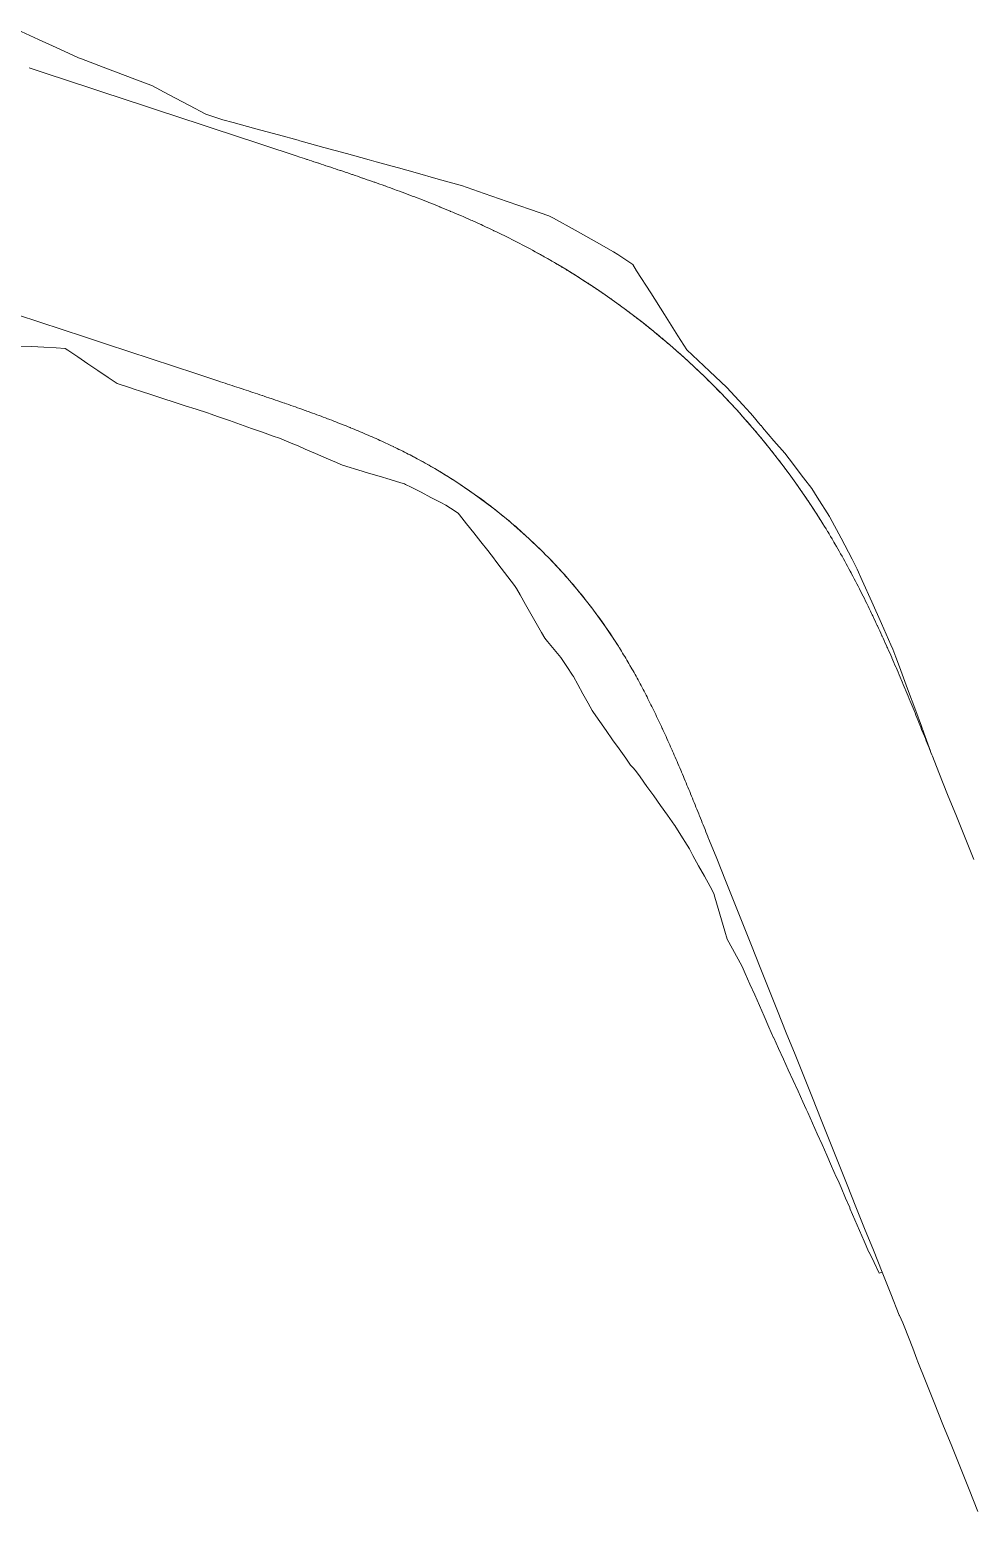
# Model space of a CAD drawing. Header units: inches. Extents: x 704148 to 723432, y 7075344 to 7101810.
# Drawn here: x 711905.3 to 712025.9, y 7095063.4 to 7095253.1 of the extents above; entities that cross this region are included whole.
import ezdxf

# ---------------------------------------------------------------- set-up
doc = ezdxf.new("R2010")
doc.units = ezdxf.units.IN
doc.header["$MEASUREMENT"] = 0
doc.layers.add('gisdb.gisadmin', color=7, linetype='Continuous', lineweight=9, true_color=0xccf5fc)

msp = doc.modelspace()

# ---------------------------------------------------------------- linework, layer by layer
at = {"layer": 'gisdb.gisadmin'}
for points in [[(711903.6643, 7095253.1317), (711906.4105, 7095251.8795), (711909.1567, 7095250.6271), (711911.5527, 7095249.5345), (711911.9105, 7095249.3979), (711914.7163, 7095248.3271), (711917.5221, 7095247.2561), (711920.3279, 7095246.1851), (711920.9055, 7095245.9647), (711923.0441, 7095244.8419), (711925.7371, 7095243.4281), (711927.8413, 7095242.3233), (711928.4635, 7095242.1153), (711929.9975, 7095241.6023), (711931.3327, 7095241.2371), (711934.2303, 7095240.4447), (711937.1277, 7095239.6523), (711939.6559, 7095238.9611), (711939.8745, 7095238.9011), (711940.0255, 7095238.8593), (711942.9245, 7095238.0591), (711945.8323, 7095237.2563), (711948.7481, 7095236.4511), (711949.6363, 7095236.2059), (711951.6835, 7095235.6617), (711952.4925, 7095235.4467), (711954.6225, 7095234.8437), (711957.5727, 7095234.0085), (711960.3635, 7095233.2185), (711960.5379, 7095233.1579), (711963.4587, 7095232.1441), (711966.3989, 7095231.1235), (711969.3655, 7095230.0939), (711971.7051, 7095229.2819), (711971.9667, 7095229.1749), (711972.3225, 7095228.9771), (711975.0731, 7095227.4471), (711977.8275, 7095225.9151), (711980.0173, 7095224.6973), (711980.5595, 7095224.3315), (711982.4683, 7095223.0431), (711982.9611, 7095222.2647), (711984.7557, 7095219.4297), (711986.5107, 7095216.6575), (711988.2303, 7095213.9411), (711989.3781, 7095212.1279), (711990.0891, 7095211.4601), (711992.2965, 7095209.3871), (711994.5063, 7095207.3117), (711994.5187, 7095207.3003), (711996.5589, 7095205.0813), (711997.4903, 7095204.0683), (711997.8329, 7095203.6739), (711998.2305, 7095203.2101), (711998.5663, 7095202.8111), (711998.8573, 7095202.4655), (711998.8781, 7095202.4403), (711999.0271, 7095202.2607), (711999.0747, 7095202.2029), (712000.5351, 7095200.5059), (712001.9135, 7095198.9037), (712002.4743, 7095198.1719), (712004.3211, 7095195.7621), (712005.3843, 7095194.3749), (712006.0769, 7095193.2839), (712007.6477, 7095190.8091), (712007.6971, 7095190.7151), (712009.1101, 7095188.0253), (712010.5183, 7095185.3447), (712011.1935, 7095184.0595), (712011.8309, 7095182.6205), (712013.0543, 7095179.8593), (712014.2749, 7095177.1043), (712015.4939, 7095174.3525), (712015.7295, 7095173.8211), (712016.1385, 7095172.7933), (712016.5963, 7095171.5527), (712017.6373, 7095168.7311), (712018.6771, 7095165.9129), (712019.4059, 7095163.9377), (712019.7137, 7095163.0953), (712020.5716, 7095160.7466), (712020.5528, 7095160.7391), (712020.3787, 7095161.1747), (712020.2607, 7095161.4695), (712020.1817, 7095161.6667), (712020.1427, 7095161.7647), (712020.0243, 7095162.0605), (712019.9057, 7095162.3567), (712019.7867, 7095162.6537), (712019.6673, 7095162.9509), (712019.6233, 7095163.0591), (712019.5477, 7095163.2489), (712019.4279, 7095163.5473), (712019.3077, 7095163.8461), (712019.1869, 7095164.1457), (712019.0659, 7095164.4457), (712019.0635, 7095164.4507), (712018.9445, 7095164.7461), (712018.8227, 7095165.0471), (712018.7005, 7095165.3485), (712018.5779, 7095165.6505), (712018.5003, 7095165.8409), (712018.4549, 7095165.9529), (712018.3315, 7095166.2559), (712018.2075, 7095166.5593), (712018.0829, 7095166.8631), (712017.9581, 7095167.1675), (712017.9323, 7095167.2291), (712017.8327, 7095167.4723), (712017.7067, 7095167.7775), (712017.5803, 7095168.0833), (712017.4533, 7095168.3893), (712017.3591, 7095168.6153), (712017.3257, 7095168.6959), (712017.1977, 7095169.0029), (712017.0691, 7095169.3105), (712016.9397, 7095169.6183), (712016.8099, 7095169.9265), (712016.7793, 7095169.9987), (712016.6793, 7095170.2351), (712016.5483, 7095170.5443), (712016.4165, 7095170.8537), (712016.2841, 7095171.1635), (712016.1913, 7095171.3787), (712016.1509, 7095171.4737), (712016.0173, 7095171.7843), (712015.8827, 7095172.0953), (712015.7477, 7095172.4067), (712015.6117, 7095172.7183), (712015.5951, 7095172.7551), (712015.4751, 7095173.0303), (712015.3377, 7095173.3427), (712015.1995, 7095173.6553), (712015.0605, 7095173.9683), (712014.9893, 7095174.1273), (712014.9207, 7095174.2817), (712014.7803, 7095174.5953), (712014.6389, 7095174.9093), (712014.4967, 7095175.2235), (712014.3725, 7095175.4947), (712014.3535, 7095175.5381), (712014.2097, 7095175.8529), (712014.0649, 7095176.1679), (712013.9191, 7095176.4833), (712013.7725, 7095176.7989), (712013.7451, 7095176.8571), (712013.6249, 7095177.1147), (712013.4765, 7095177.4309), (712013.3271, 7095177.7471), (712013.1767, 7095178.0637), (712013.1043, 7095178.2133), (712013.0253, 7095178.3805), (712012.8731, 7095178.6973), (712012.7197, 7095179.0145), (712012.5653, 7095179.3319), (712012.4515, 7095179.5639), (712012.4099, 7095179.6495), (712012.2535, 7095179.9671), (712012.0959, 7095180.2849), (712011.9373, 7095180.6029), (712011.7841, 7095180.9071), (712011.7777, 7095180.9211), (712011.6169, 7095181.2393), (712011.4549, 7095181.5577), (712011.2919, 7095181.8763), (712011.1277, 7095182.1949), (712011.1021, 7095182.2431), (712010.9623, 7095182.5135), (712010.7957, 7095182.8323), (712010.6279, 7095183.1511), (712010.4591, 7095183.4699), (712010.4047, 7095183.5711), (712010.2889, 7095183.7889), (712010.1175, 7095184.1077), (712009.9449, 7095184.4269), (712009.7709, 7095184.7457), (712009.6911, 7095184.8905), (712009.5957, 7095185.0647), (712009.4191, 7095185.3837), (712009.2413, 7095185.7027), (712009.0623, 7095186.0215), (712008.9607, 7095186.2007), (712008.8817, 7095186.3405), (712008.7001, 7095186.6593), (712008.5169, 7095186.9781), (712008.3323, 7095187.2967), (712008.2127, 7095187.5009), (712008.1463, 7095187.6153), (712007.9589, 7095187.9337), (712007.7701, 7095188.2519), (712007.5799, 7095188.5701), (712007.4469, 7095188.7905), (712007.3883, 7095188.8881), (712007.1951, 7095189.2059), (712007.0005, 7095189.5237), (712006.8045, 7095189.8411), (712006.6617, 7095190.0687), (712006.6223, 7095190.1337), (712006.6069, 7095190.1583), (712005.8583, 7095191.3353), (712005.0355, 7095192.5895), (712004.1943, 7095193.8313), (712003.3341, 7095195.0603), (712002.4557, 7095196.2761), (712001.5589, 7095197.4785), (712000.6443, 7095198.6673), (711999.7117, 7095199.8421), (711998.7615, 7095201.0029), (711997.7939, 7095202.1489), (711996.8093, 7095203.2807), (711995.8075, 7095204.3971), (711994.7895, 7095205.4985), (711993.7543, 7095206.5841), (711992.7035, 7095207.6545), (711991.6361, 7095208.7083), (711990.5535, 7095209.7465), (711989.4547, 7095210.7677), (711988.3415, 7095211.7729), (711987.2123, 7095212.7603), (711986.0693, 7095213.7317), (711984.9109, 7095214.6845), (711983.7391, 7095215.6211), (711982.5525, 7095216.5385), (711981.3531, 7095217.4393), (711980.1393, 7095218.3205), (711978.9133, 7095219.1849), (711977.6735, 7095220.0289), (711976.4219, 7095220.8559), (711975.1573, 7095221.6623), (711973.8813, 7095222.4511), (711972.5929, 7095223.2191), (711971.2939, 7095223.9689), (711969.9829, 7095224.6979), (711969.6425, 7095224.8845), (711969.6169, 7095224.8983), (711969.3135, 7095225.0619), (711968.9845, 7095225.2379), (711968.6617, 7095225.4081), (711968.6553, 7095225.4123), (711968.3259, 7095225.5851), (711967.9967, 7095225.7565), (711967.6673, 7095225.9265), (711967.3377, 7095226.0951), (711967.3301, 7095226.0983), (711967.0083, 7095226.2623), (711966.6787, 7095226.4279), (711966.3493, 7095226.5923), (711966.0197, 7095226.7553), (711965.9887, 7095226.7699), (711965.6901, 7095226.9167), (711965.3607, 7095227.0771), (711965.0311, 7095227.2359), (711964.7017, 7095227.3935), (711964.6385, 7095227.4231), (711964.3725, 7095227.5497), (711964.0431, 7095227.7047), (711963.7139, 7095227.8583), (711963.3847, 7095228.0107), (711963.2797, 7095228.0587), (711963.0557, 7095228.1619), (711962.7267, 7095228.3119), (711962.3979, 7095228.4607), (711962.0693, 7095228.6081), (711961.9133, 7095228.6773), (711961.7409, 7095228.7545), (711961.4125, 7095228.8997), (711961.0843, 7095229.0437), (711960.7563, 7095229.1865), (711960.5397, 7095229.2799), (711960.4283, 7095229.3283), (711960.1007, 7095229.4689), (711959.7731, 7095229.6085), (711959.4459, 7095229.7469), (711959.1591, 7095229.8665), (711959.1189, 7095229.8843), (711958.7921, 7095230.0207), (711958.4655, 7095230.1559), (711958.1391, 7095230.2903), (711957.8129, 7095230.4235), (711957.7727, 7095230.4391), (711957.4871, 7095230.5557), (711957.1615, 7095230.6871), (711956.8363, 7095230.8175), (711956.5113, 7095230.9469), (711956.3807, 7095230.9981), (711956.1865, 7095231.0753), (711955.8621, 7095231.2029), (711955.5379, 7095231.3295), (711955.2141, 7095231.4551), (711954.9835, 7095231.5435), (711954.8907, 7095231.5801), (711954.5675, 7095231.7041), (711954.2447, 7095231.8271), (711953.9221, 7095231.9495), (711953.5999, 7095232.0711), (711953.5819, 7095232.0779), (711953.2781, 7095232.1917), (711952.9567, 7095232.3117), (711952.6357, 7095232.4309), (711952.3149, 7095232.5493), (711952.1757, 7095232.5997), (711951.9947, 7095232.6669), (711951.6747, 7095232.7839), (711951.3551, 7095232.9001), (711951.0359, 7095233.0155), (711950.7661, 7095233.1127), (711950.7173, 7095233.1303), (711950.3989, 7095233.2445), (711950.0809, 7095233.3579), (711949.7635, 7095233.4707), (711949.4463, 7095233.5829), (711949.3529, 7095233.6157), (711949.1297, 7095233.6945), (711948.8135, 7095233.8055), (711948.4977, 7095233.9159), (711948.1825, 7095234.0257), (711947.9369, 7095234.1105), (711947.8677, 7095234.1349), (711947.5533, 7095234.2437), (711947.2393, 7095234.3519), (711946.9259, 7095234.4595), (711946.6129, 7095234.5667), (711946.5183, 7095234.5981), (711946.3003, 7095234.6733), (711945.9883, 7095234.7795), (711945.6769, 7095234.8851), (711945.3657, 7095234.9903), (711945.0979, 7095235.0803), (711945.0553, 7095235.0951), (711944.7451, 7095235.1995), (711944.4355, 7095235.3035), (711944.1265, 7095235.4069), (711943.8181, 7095235.5101), (711943.6759, 7095235.5573), (711943.5101, 7095235.6129), (711943.2027, 7095235.7153), (711942.8957, 7095235.8173), (711942.5893, 7095235.9191), (711942.2835, 7095236.0205), (711942.2523, 7095236.0301), (711941.9781, 7095236.1215), (711941.6733, 7095236.2223), (711941.3691, 7095236.3229), (711941.0655, 7095236.4231), (711940.8281, 7095236.5009), (711940.7623, 7095236.5229), (711940.4597, 7095236.6227), (711940.1579, 7095236.7221), (711939.8563, 7095236.8213), (711939.4035, 7095236.9703), (711939.2553, 7095237.0192), (711937.9787, 7095237.4393), (711936.5537, 7095237.9081), (711935.1289, 7095238.3771), (711933.7041, 7095238.8459), (711932.2793, 7095239.3147), (711930.8545, 7095239.7837), (711929.4297, 7095240.2525), (711928.0047, 7095240.7213), (711926.5799, 7095241.1903), (711925.1551, 7095241.6591), (711923.7303, 7095242.1279), (711922.3055, 7095242.5969), (711920.8807, 7095243.0657), (711919.4557, 7095243.5347), (711918.0309, 7095244.0035), (711916.6061, 7095244.4725), (711915.1813, 7095244.9413), (711913.7563, 7095245.4101), (711912.3315, 7095245.8791), (711910.9067, 7095246.3479), (711909.4819, 7095246.8167), (711908.0571, 7095247.2857), (711906.6321, 7095247.7545), (711905.2073, 7095248.2233)], [(711903.7417, 7095216.5967), (711906.5913, 7095215.6589), (711909.4411, 7095214.7213), (711912.2907, 7095213.7835), (711915.1403, 7095212.8457), (711917.9901, 7095211.9081), (711920.8397, 7095210.9703), (711923.6893, 7095210.0325), (711926.5391, 7095209.0947), (711929.3887, 7095208.1571), (711929.7213, 7095208.0476), (711930.3203, 7095207.8503), (711930.6187, 7095207.7521), (711930.9167, 7095207.6541), (711931.2141, 7095207.5561), (711931.5109, 7095207.4581), (711931.8071, 7095207.3605), (711932.1027, 7095207.2629), (711932.2377, 7095207.2173), (711932.3977, 7095207.1653), (711932.6921, 7095207.0677), (711932.9861, 7095206.9703), (711933.2793, 7095206.8731), (711933.5719, 7095206.7757), (711933.8639, 7095206.6785), (711934.1553, 7095206.5813), (711934.4461, 7095206.4839), (711934.7361, 7095206.3869), (711935.0257, 7095206.2897), (711935.0839, 7095206.2691), (711935.3145, 7095206.1923), (711935.6029, 7095206.0951), (711935.8905, 7095205.9977), (711936.4637, 7095205.8031), (711936.7493, 7095205.7055), (711937.0343, 7095205.6081), (711937.3187, 7095205.5103), (711937.6025, 7095205.4125), (711937.8855, 7095205.3147), (711937.9233, 7095205.3005), (711938.1679, 7095205.2167), (711938.4495, 7095205.1187), (711938.7305, 7095205.0205), (711939.0109, 7095204.9221), (711939.2905, 7095204.8235), (711939.5695, 7095204.7247), (711939.8477, 7095204.6259), (711940.1253, 7095204.5269), (711940.4021, 7095204.4275), (711940.6783, 7095204.3281), (711940.7519, 7095204.3011), (711940.9537, 7095204.2283), (711941.2285, 7095204.1285), (711941.5025, 7095204.0283), (711941.7759, 7095203.9279), (711942.0483, 7095203.8273), (711942.3203, 7095203.7265), (711942.5913, 7095203.6253), (711942.8617, 7095203.5239), (711943.1313, 7095203.4221), (711943.4003, 7095203.3201), (711943.5641, 7095203.2567), (711943.6683, 7095203.2179), (711943.9357, 7095203.1153), (711944.2025, 7095203.0123), (711944.4683, 7095202.9091), (711944.7335, 7095202.8055), (711944.9977, 7095202.7017), (711945.2613, 7095202.5973), (711945.5241, 7095202.4927), (711945.7861, 7095202.3877), (711946.0473, 7095202.2825), (711946.3077, 7095202.1767), (711946.3553, 7095202.1567), (711946.5673, 7095202.0707), (711946.8263, 7095201.9641), (711947.0843, 7095201.8573), (711947.3415, 7095201.7499), (711947.5979, 7095201.6423), (711947.8533, 7095201.5341), (711948.1081, 7095201.4255), (711948.3621, 7095201.3165), (711948.6151, 7095201.2071), (711948.8673, 7095201.0973), (711949.1175, 7095200.9867), (711949.3693, 7095200.8763), (711949.6191, 7095200.7651), (711949.8679, 7095200.6533), (711950.1159, 7095200.5411), (711950.3629, 7095200.4285), (711950.6091, 7095200.3153), (711950.8545, 7095200.2017), (711951.0989, 7095200.0877), (711951.3425, 7095199.9731), (711951.5851, 7095199.8579), (711951.8269, 7095199.7423), (711951.8433, 7095199.7343), (711952.0679, 7095199.6261), (711952.3077, 7095199.5093), (711952.5469, 7095199.3923), (711952.7849, 7095199.2745), (711953.0221, 7095199.1561), (711953.2585, 7095199.0375), (711953.4937, 7095198.9181), (711953.7281, 7095198.7981), (711953.9615, 7095198.6777), (711954.1939, 7095198.5567), (711954.4255, 7095198.4351), (711954.5219, 7095198.3835), (711954.6559, 7095198.3129), (711954.8855, 7095198.1903), (711955.1143, 7095198.0669), (711955.1389, 7095198.0535), (711957.1421, 7095196.9229), (711959.6961, 7095195.3495), (711962.1797, 7095193.6673), (711964.5873, 7095191.8779), (711964.9814, 7095191.5704), (711966.5335, 7095190.3091), (711966.9151, 7095189.9861), (711967.2956, 7095189.6618), (711968.7915, 7095188.3343), (711969.1587, 7095187.9949), (711969.525, 7095187.6545), (711970.248, 7095186.9645), (711970.9617, 7095186.2632), (711971.3137, 7095185.9081), (711971.6646, 7095185.552), (711973.3759, 7095183.7297), (711973.7108, 7095183.3585), (711975.0213, 7095181.8477), (711975.3415, 7095181.4637), (711977.2069, 7095179.1145), (711978.9687, 7095176.6865), (711980.6229, 7095174.1841), (711980.7329, 7095174.0093), (711980.7479, 7095173.9855), (711980.8851, 7095173.7649), (711981.0219, 7095173.5435), (711981.1583, 7095173.3211), (711981.2941, 7095173.0975), (711981.4293, 7095172.8731), (711981.5641, 7095172.6477), (711981.6983, 7095172.4211), (711981.8323, 7095172.1937), (711981.9655, 7095171.9655), (711982.0983, 7095171.7361), (711982.1681, 7095171.6129), (711982.2307, 7095171.5057), (711982.3625, 7095171.2745), (711982.4941, 7095171.0423), (711982.6249, 7095170.8091), (711982.7555, 7095170.5751), (711982.8855, 7095170.3401), (711983.0151, 7095170.1041), (711983.1443, 7095169.8673), (711983.2729, 7095169.6295), (711983.4011, 7095169.3907), (711983.5291, 7095169.1511), (711983.6161, 7095168.9857), (711983.6565, 7095168.9107), (711983.7835, 7095168.6693), (711983.9101, 7095168.4269), (711984.0363, 7095168.1839), (711984.1619, 7095167.9399), (711984.2875, 7095167.6949), (711984.4125, 7095167.4491), (711984.5369, 7095167.2025), (711984.6611, 7095166.9551), (711984.7851, 7095166.7067), (711984.9085, 7095166.4575), (711984.9793, 7095166.3135), (711985.0317, 7095166.2075), (711985.1545, 7095165.9567), (711985.2769, 7095165.7051), (711985.3989, 7095165.4525), (711985.5207, 7095165.1993), (711985.6421, 7095164.9451), (711985.7633, 7095164.6901), (711985.8841, 7095164.4343), (711986.0045, 7095164.1779), (711986.1249, 7095163.9205), (711986.2447, 7095163.6623), (711986.2703, 7095163.6055), (711986.3643, 7095163.4035), (711986.4837, 7095163.1437), (711986.6027, 7095162.8833), (711986.7217, 7095162.6219), (711986.8401, 7095162.3599), (711986.9585, 7095162.0973), (711987.0765, 7095161.8337), (711987.1945, 7095161.5693), (711987.3121, 7095161.3043), (711987.4295, 7095161.0387), (711987.5029, 7095160.8705), (711987.5467, 7095160.7721), (711987.6639, 7095160.5049), (711987.7807, 7095160.2369), (711987.8973, 7095159.9681), (711988.0139, 7095159.6987), (711988.1301, 7095159.4287), (711988.2463, 7095159.1579), (711988.3625, 7095158.8863), (711988.4783, 7095158.6141), (711988.5941, 7095158.3411), (711988.6891, 7095158.1149), (711988.7099, 7095158.0675), (711988.8255, 7095157.7931), (711988.9409, 7095157.5181), (711989.0563, 7095157.2423), (711989.1717, 7095156.9659), (711989.2869, 7095156.6889), (711989.4021, 7095156.4113), (711989.5173, 7095156.1329), (711989.6323, 7095155.8539), (711989.7475, 7095155.5741), (711989.8409, 7095155.3449), (711989.8625, 7095155.2939), (711989.9775, 7095155.0129), (711990.0925, 7095154.7313), (711990.2077, 7095154.4489), (711990.3227, 7095154.1661), (711990.4379, 7095153.8825), (711990.5531, 7095153.5985), (711990.6683, 7095153.3137), (711990.7835, 7095153.0283), (711990.8989, 7095152.7423), (711990.9695, 7095152.5653), (711991.0143, 7095152.4557), (711991.1299, 7095152.1685), (711991.2455, 7095151.8807), (711991.3613, 7095151.5925), (711991.4771, 7095151.3035), (711991.5933, 7095151.0139), (711991.7095, 7095150.7239), (711991.8257, 7095150.4331), (711991.9423, 7095150.1419), (711992.0589, 7095149.8501), (711992.0863, 7095149.7809), (711992.2932, 7095149.2645), (711993.2003, 7095146.9955), (711994.3139, 7095144.2099), (711995.4277, 7095141.4241), (711996.5413, 7095138.6385), (711997.6551, 7095135.8529), (711998.7687, 7095133.0673), (711999.8825, 7095130.2817), (712000.9961, 7095127.4961), (712002.1097, 7095124.7105), (712003.2235, 7095121.9247), (712004.3371, 7095119.1393), (712005.4509, 7095116.3535), (712006.5645, 7095113.5679), (712007.6783, 7095110.7823), (712008.7919, 7095107.9967), (712009.9055, 7095105.2111), (712011.0193, 7095102.4255), (712012.1329, 7095099.6399), (712013.2467, 7095096.8541), (712014.3603, 7095094.0685), (712013.9837, 7095093.9179), (712013.3319, 7095095.2729), (712012.6953, 7095096.5959), (712012.6813, 7095096.6281), (712012.0861, 7095098.0057), (712011.4907, 7095099.3831), (712010.8955, 7095100.7605), (712010.3003, 7095102.1379), (712010.2529, 7095102.2477), (712010.2191, 7095102.3259), (712009.7049, 7095103.5155), (712009.1097, 7095104.8929), (712008.7267, 7095105.7789), (712008.5097, 7095106.2685), (712007.9013, 7095107.6407), (712007.2929, 7095109.0129), (712006.6845, 7095110.3851), (712006.0761, 7095111.7573), (712005.4677, 7095113.1295), (712004.8593, 7095114.5017), (712004.6703, 7095114.928), (712004.2397, 7095115.8693), (712003.6149, 7095117.2351), (712002.9903, 7095118.6007), (712002.3655, 7095119.9663), (712001.7409, 7095121.3321), (712001.1161, 7095122.6977), (712000.5061, 7095124.0315), (712000.4919, 7095124.0635), (711999.8853, 7095125.4365), (711999.2789, 7095126.8095), (711998.6723, 7095128.1825), (711998.0659, 7095129.5555), (711997.4593, 7095130.9283), (711996.8529, 7095132.3013), (711996.4627, 7095133.1845), (711996.2037, 7095133.6573), (711995.4781, 7095134.9827), (711994.7527, 7095136.3079), (711994.5379, 7095136.7003), (711994.2423, 7095137.7195), (711993.8223, 7095139.1669), (711993.4025, 7095140.6145), (711992.9827, 7095142.0621), (711992.8525, 7095142.5107), (711992.3505, 7095143.4247), (711991.6229, 7095144.7493), (711990.8953, 7095146.0739), (711990.1679, 7095147.3983), (711989.7099, 7095148.2319), (711989.4135, 7095148.7113), (711988.6139, 7095150.0043), (711987.8539, 7095151.2331), (711987.8113, 7095151.2927), (711986.9193, 7095152.5397), (711986.0311, 7095153.7813), (711985.1467, 7095155.0177), (711984.2675, 7095156.2467), (711983.3935, 7095157.4685), (711982.8261, 7095158.2619), (711982.4671, 7095158.6561), (711982.1777, 7095158.9741), (711981.5681, 7095159.8409), (711980.7257, 7095161.0381), (711979.8905, 7095162.2255), (711979.0635, 7095163.4009), (711978.2463, 7095164.5627), (711977.4375, 7095165.7127), (711977.2649, 7095165.9579), (711976.7401, 7095166.9087), (711976.0765, 7095168.1107), (711975.4169, 7095169.3055), (711974.8647, 7095170.3059), (711974.7509, 7095170.4813), (711974.0165, 7095171.6151), (711973.4503, 7095172.4893), (711973.2535, 7095172.7281), (711972.3957, 7095173.7703), (711971.5381, 7095174.8121), (711971.2157, 7095175.2037), (711970.7977, 7095175.9403), (711970.1213, 7095177.1321), (711969.4411, 7095178.3307), (711968.7537, 7095179.5421), (711968.0607, 7095180.7633), (711967.5865, 7095181.5991), (711967.3163, 7095181.9569), (711966.4765, 7095183.0689), (711965.6299, 7095184.1899), (711964.8143, 7095185.2697), (711964.7769, 7095185.3171), (711963.8973, 7095186.4319), (711963.0091, 7095187.5577), (711962.1131, 7095188.6935), (711961.2065, 7095189.8425), (711960.2903, 7095191.0041), (711960.1051, 7095191.2387), (711959.1441, 7095191.8613), (711958.5451, 7095192.2493), (711957.9065, 7095192.5797), (711956.6337, 7095193.2381), (711955.3665, 7095193.8937), (711954.1013, 7095194.5483), (711953.4035, 7095194.9093), (711953.2415, 7095194.9803), (711952.7895, 7095195.1163), (711951.4045, 7095195.5331), (711950.0233, 7095195.9485), (711948.6439, 7095196.3635), (711947.2635, 7095196.7787), (711945.8823, 7095197.1943), (711945.6234, 7095197.2723), (711945.3863, 7095197.3437), (711944.5395, 7095197.7099), (711943.2161, 7095198.2823), (711941.8853, 7095198.8579), (711940.5455, 7095199.4375), (711939.5491, 7095199.8683), (711939.1997, 7095200.0115), (711937.8419, 7095200.5677), (711937.2415, 7095200.8137), (711936.4635, 7095201.0889), (711935.0701, 7095201.5821), (711933.6723, 7095202.0767), (711932.2715, 7095202.5723), (711930.8655, 7095203.0699), (711929.4551, 7095203.5691), (711928.3737, 7095203.9517), (711928.1597, 7095204.0261), (711928.0415, 7095204.0645), (711926.6149, 7095204.5263), (711925.1877, 7095204.9883), (711923.7607, 7095205.4505), (711922.3337, 7095205.9125), (711920.9065, 7095206.3745), (711919.4795, 7095206.8365), (711918.6459, 7095207.1065), (711918.0531, 7095207.3011), (711916.6279, 7095207.7687), (711916.4857, 7095207.8153), (711915.3235, 7095208.6033), (711914.0323, 7095209.4785), (711912.7413, 7095210.3539), (711911.4501, 7095211.2291), (711910.1591, 7095212.1045), (711909.8353, 7095212.3239), (711908.6719, 7095212.3837), (711907.1191, 7095212.4637), (711905.5661, 7095212.5435), (711904.0133, 7095212.6233)]]:
    msp.add_lwpolyline(points, dxfattribs=at)
for points in [[(711905.2073, 7095248.2233), (711906.6321, 7095247.7545), (711908.0571, 7095247.2857), (711909.4819, 7095246.8167), (711910.9067, 7095246.3479), (711912.3315, 7095245.8791), (711913.7563, 7095245.4101), (711915.1813, 7095244.9413), (711916.6061, 7095244.4725), (711918.0309, 7095244.0035), (711919.4557, 7095243.5347), (711920.8807, 7095243.0657), (711922.3055, 7095242.5969), (711923.7303, 7095242.1279), (711925.1551, 7095241.6591), (711926.5799, 7095241.1903), (711928.0047, 7095240.7213), (711929.4297, 7095240.2525), (711930.8545, 7095239.7837), (711932.2793, 7095239.3147), (711933.7041, 7095238.8459), (711935.1289, 7095238.3771), (711936.5537, 7095237.9081), (711937.9787, 7095237.4393), (711939.2553, 7095237.0192), (711939.4035, 7095236.9703), (711939.8563, 7095236.8213), (711940.1579, 7095236.7221), (711940.4597, 7095236.6227), (711940.7623, 7095236.5229), (711940.8281, 7095236.5009), (711941.0655, 7095236.4231), (711941.3691, 7095236.3229), (711941.6733, 7095236.2223), (711941.9781, 7095236.1215), (711942.2523, 7095236.0301), (711942.2835, 7095236.0205), (711942.5893, 7095235.9191), (711942.8957, 7095235.8173), (711943.2027, 7095235.7153), (711943.5101, 7095235.6129), (711943.6759, 7095235.5573), (711943.8181, 7095235.5101), (711944.1265, 7095235.4069), (711944.4355, 7095235.3035), (711944.7451, 7095235.1995), (711945.0553, 7095235.0951), (711945.0979, 7095235.0803), (711945.3657, 7095234.9903), (711945.6769, 7095234.8851), (711945.9883, 7095234.7795), (711946.3003, 7095234.6733), (711946.5183, 7095234.5981), (711946.6129, 7095234.5667), (711946.9259, 7095234.4595), (711947.2393, 7095234.3519), (711947.5533, 7095234.2437), (711947.8677, 7095234.1349), (711947.9369, 7095234.1105), (711948.1825, 7095234.0257), (711948.4977, 7095233.9159), (711948.8135, 7095233.8055), (711949.1297, 7095233.6945), (711949.3529, 7095233.6157), (711949.4463, 7095233.5829), (711949.7635, 7095233.4707), (711950.0809, 7095233.3579), (711950.3989, 7095233.2445), (711950.7173, 7095233.1303), (711950.7661, 7095233.1127), (711951.0359, 7095233.0155), (711951.3551, 7095232.9001), (711951.6747, 7095232.7839), (711951.9947, 7095232.6669), (711952.1757, 7095232.5997), (711952.3149, 7095232.5493), (711952.6357, 7095232.4309), (711952.9567, 7095232.3117), (711953.2781, 7095232.1917), (711953.5819, 7095232.0779), (711953.5999, 7095232.0711), (711953.9221, 7095231.9495), (711954.2447, 7095231.8271), (711954.5675, 7095231.7041), (711954.8907, 7095231.5801), (711954.9835, 7095231.5435), (711955.2141, 7095231.4551), (711955.5379, 7095231.3295), (711955.8621, 7095231.2029), (711956.1865, 7095231.0753), (711956.3807, 7095230.9981), (711956.5113, 7095230.9469), (711956.8363, 7095230.8175), (711957.1615, 7095230.6871), (711957.4871, 7095230.5557), (711957.7727, 7095230.4391), (711957.8129, 7095230.4235), (711958.1391, 7095230.2903), (711958.4655, 7095230.1559), (711958.7921, 7095230.0207), (711959.1189, 7095229.8843), (711959.1591, 7095229.8665), (711959.4459, 7095229.7469), (711959.7731, 7095229.6085), (711960.1007, 7095229.4689), (711960.4283, 7095229.3283), (711960.5397, 7095229.2799), (711960.7563, 7095229.1865), (711961.0843, 7095229.0437), (711961.4125, 7095228.8997), (711961.7409, 7095228.7545), (711961.9133, 7095228.6773), (711962.0693, 7095228.6081), (711962.3979, 7095228.4607), (711962.7267, 7095228.3119), (711963.0557, 7095228.1619), (711963.2797, 7095228.0587), (711963.3847, 7095228.0107), (711963.7139, 7095227.8583), (711964.0431, 7095227.7047), (711964.3725, 7095227.5497), (711964.6385, 7095227.4231), (711964.7017, 7095227.3935), (711965.0311, 7095227.2359), (711965.3607, 7095227.0771), (711965.6901, 7095226.9167), (711965.9887, 7095226.7699), (711966.0197, 7095226.7553), (711966.3493, 7095226.5923), (711966.6787, 7095226.4279), (711967.0083, 7095226.2623), (711967.3301, 7095226.0983), (711967.3377, 7095226.0951), (711967.6673, 7095225.9265), (711967.9967, 7095225.7565), (711968.3259, 7095225.5851), (711968.6553, 7095225.4123), (711968.6617, 7095225.4081), (711968.9845, 7095225.2379), (711969.3135, 7095225.0619), (711969.6169, 7095224.8983), (711969.6425, 7095224.8845), (711969.9829, 7095224.6979, -0.00376906), (711971.2939, 7095223.9689, -0.00376859), (711972.5929, 7095223.2191, -0.00376875), (711973.8813, 7095222.4511, -0.00376924), (711975.1573, 7095221.6623, -0.0037685), (711976.4219, 7095220.8559, -0.00376928), (711977.6735, 7095220.0289, -0.00376845), (711978.9133, 7095219.1849, -0.00376914), (711980.1393, 7095218.3205, -0.00376878), (711981.3531, 7095217.4393, -0.00376892), (711982.5525, 7095216.5385, -0.00376862), (711983.7391, 7095215.6211, -0.00376921), (711984.9109, 7095214.6845, -0.00376869), (711986.0693, 7095213.7317, -0.00376898), (711987.2123, 7095212.7603, -0.00376897), (711988.3415, 7095211.7729, -0.00376863), (711989.4547, 7095210.7677, -0.00376911), (711990.5535, 7095209.7465, -0.00376883), (711991.6361, 7095208.7083, -0.00376879), (711992.7035, 7095207.6545, -0.00376887), (711993.7543, 7095206.5841, -0.00376907), (711994.7895, 7095205.4985, -0.00376843), (711995.8075, 7095204.3971, -0.00376889), (711996.8093, 7095203.2807, -0.00376927), (711997.7939, 7095202.1489, -0.00376857), (711998.7615, 7095201.0029, -0.00376921), (711999.7117, 7095199.8421, -0.00376884), (712000.6443, 7095198.6673, -0.00376871), (712001.5589, 7095197.4785, -0.00376894), (712002.4557, 7095196.2761, -0.00376872), (712003.3341, 7095195.0603, -0.00376925), (712004.1943, 7095193.8313, -0.00376866), (712005.0355, 7095192.5895, -0.00376894), (712005.8583, 7095191.3353, -0.00350481), (712006.6069, 7095190.1583), (712006.6223, 7095190.1337), (712006.6617, 7095190.0687), (712006.8045, 7095189.8411), (712007.0005, 7095189.5237), (712007.1951, 7095189.2059), (712007.3883, 7095188.8881), (712007.4469, 7095188.7905), (712007.5799, 7095188.5701), (712007.7701, 7095188.2519), (712007.9589, 7095187.9337), (712008.1463, 7095187.6153), (712008.2127, 7095187.5009), (712008.3323, 7095187.2967), (712008.5169, 7095186.9781), (712008.7001, 7095186.6593), (712008.8817, 7095186.3405), (712008.9607, 7095186.2007), (712009.0623, 7095186.0215), (712009.2413, 7095185.7027), (712009.4191, 7095185.3837), (712009.5957, 7095185.0647), (712009.6911, 7095184.8905), (712009.7709, 7095184.7457), (712009.9449, 7095184.4269), (712010.1175, 7095184.1077), (712010.2889, 7095183.7889), (712010.4047, 7095183.5711), (712010.4591, 7095183.4699), (712010.6279, 7095183.1511), (712010.7957, 7095182.8323), (712010.9623, 7095182.5135), (712011.1021, 7095182.2431), (712011.1277, 7095182.1949), (712011.2919, 7095181.8763), (712011.4549, 7095181.5577), (712011.6169, 7095181.2393), (712011.7777, 7095180.9211), (712011.7841, 7095180.9071), (712011.9373, 7095180.6029), (712012.0959, 7095180.2849), (712012.2535, 7095179.9671), (712012.4099, 7095179.6495), (712012.4515, 7095179.5639), (712012.5653, 7095179.3319), (712012.7197, 7095179.0145), (712012.8731, 7095178.6973), (712013.0253, 7095178.3805), (712013.1043, 7095178.2133), (712013.1767, 7095178.0637), (712013.3271, 7095177.7471), (712013.4765, 7095177.4309), (712013.6249, 7095177.1147), (712013.7451, 7095176.8571), (712013.7725, 7095176.7989), (712013.9191, 7095176.4833), (712014.0649, 7095176.1679), (712014.2097, 7095175.8529), (712014.3535, 7095175.5381), (712014.3725, 7095175.4947), (712014.4967, 7095175.2235), (712014.6389, 7095174.9093), (712014.7803, 7095174.5953), (712014.9207, 7095174.2817), (712014.9893, 7095174.1273), (712015.0605, 7095173.9683), (712015.1995, 7095173.6553), (712015.3377, 7095173.3427), (712015.4751, 7095173.0303), (712015.5951, 7095172.7551), (712015.6117, 7095172.7183), (712015.7477, 7095172.4067), (712015.8827, 7095172.0953), (712016.0173, 7095171.7843), (712016.1509, 7095171.4737), (712016.1913, 7095171.3787), (712016.2841, 7095171.1635), (712016.4165, 7095170.8537), (712016.5483, 7095170.5443), (712016.6793, 7095170.2351), (712016.7793, 7095169.9987), (712016.8099, 7095169.9265), (712016.9397, 7095169.6183), (712017.0691, 7095169.3105), (712017.1977, 7095169.0029), (712017.3257, 7095168.6959), (712017.3591, 7095168.6153), (712017.4533, 7095168.3893), (712017.5803, 7095168.0833), (712017.7067, 7095167.7775), (712017.8327, 7095167.4723), (712017.9323, 7095167.2291), (712017.9581, 7095167.1675), (712018.0829, 7095166.8631), (712018.2075, 7095166.5593), (712018.3315, 7095166.2559), (712018.4549, 7095165.9529), (712018.5003, 7095165.8409), (712018.5779, 7095165.6505), (712018.7005, 7095165.3485), (712018.8227, 7095165.0471), (712018.9445, 7095164.7461), (712019.0635, 7095164.4507), (712019.0659, 7095164.4457), (712019.1869, 7095164.1457), (712019.3077, 7095163.8461), (712019.4279, 7095163.5473), (712019.5477, 7095163.2489), (712019.6233, 7095163.0591), (712019.6673, 7095162.9509), (712019.7867, 7095162.6537), (712019.9057, 7095162.3567), (712020.0243, 7095162.0605), (712020.1427, 7095161.7647), (712020.1817, 7095161.6667), (712020.2607, 7095161.4695), (712020.3787, 7095161.1747), (712020.6134, 7095160.5874), (712020.7385, 7095160.2739), (712020.8027, 7095160.1141), (712021.6429, 7095158.0123), (712022.7567, 7095155.2267), (712023.8703, 7095152.4411), (712024.9841, 7095149.6555), (712026.0977, 7095146.8699)], [(712026.6109, 7095063.4267), (712025.4971, 7095066.2123), (712024.3835, 7095068.9979), (712023.2699, 7095071.7835), (712022.1561, 7095074.5693), (712021.0425, 7095077.3549), (712019.9287, 7095080.1405), (712018.9516, 7095082.5844), (712018.8197, 7095082.9279), (712018.2823, 7095084.3285), (712017.7449, 7095085.7291), (712017.2073, 7095087.1297), (712017.0409, 7095087.5637), (712016.5909, 7095088.4987), (712016.5678, 7095088.5469), (712015.4739, 7095091.2829), (712014.3603, 7095094.0685), (712013.2467, 7095096.8541), (712012.1329, 7095099.6399), (712011.0193, 7095102.4255), (712009.9055, 7095105.2111), (712008.7919, 7095107.9967), (712007.6783, 7095110.7823), (712006.5645, 7095113.5679), (712005.4509, 7095116.3535), (712004.3371, 7095119.1393), (712003.2235, 7095121.9247), (712002.1097, 7095124.7105), (712000.9961, 7095127.4961), (711999.8825, 7095130.2817), (711998.7687, 7095133.0673), (711997.6551, 7095135.8529), (711996.5413, 7095138.6385), (711995.4277, 7095141.4241), (711994.3139, 7095144.2099), (711993.2003, 7095146.9955), (711992.2932, 7095149.2645), (711992.0863, 7095149.7809), (711992.0589, 7095149.8501), (711991.9423, 7095150.1419), (711991.8257, 7095150.4331), (711991.7095, 7095150.7239), (711991.5933, 7095151.0139), (711991.4771, 7095151.3035), (711991.3613, 7095151.5925), (711991.2455, 7095151.8807), (711991.1299, 7095152.1685), (711991.0143, 7095152.4557), (711990.9695, 7095152.5653), (711990.8989, 7095152.7423), (711990.7835, 7095153.0283), (711990.6683, 7095153.3137), (711990.5531, 7095153.5985), (711990.4379, 7095153.8825), (711990.3227, 7095154.1661), (711990.2077, 7095154.4489), (711990.0925, 7095154.7313), (711989.9775, 7095155.0129), (711989.8625, 7095155.2939), (711989.8409, 7095155.3449), (711989.7475, 7095155.5741), (711989.6323, 7095155.8539), (711989.5173, 7095156.1329), (711989.4021, 7095156.4113), (711989.2869, 7095156.6889), (711989.1717, 7095156.9659), (711989.0563, 7095157.2423), (711988.9409, 7095157.5181), (711988.8255, 7095157.7931), (711988.7099, 7095158.0675), (711988.6891, 7095158.1149), (711988.5941, 7095158.3411), (711988.4783, 7095158.6141), (711988.3625, 7095158.8863), (711988.2463, 7095159.1579), (711988.1301, 7095159.4287), (711988.0139, 7095159.6987), (711987.8973, 7095159.9681), (711987.7807, 7095160.2369), (711987.6639, 7095160.5049), (711987.5467, 7095160.7721), (711987.5029, 7095160.8705), (711987.4295, 7095161.0387), (711987.3121, 7095161.3043), (711987.1945, 7095161.5693), (711987.0765, 7095161.8337), (711986.9585, 7095162.0973), (711986.8401, 7095162.3599), (711986.7217, 7095162.6219), (711986.6027, 7095162.8833), (711986.4837, 7095163.1437), (711986.3643, 7095163.4035), (711986.2703, 7095163.6055), (711986.2447, 7095163.6623), (711986.1249, 7095163.9205), (711986.0045, 7095164.1779), (711985.8841, 7095164.4343), (711985.7633, 7095164.6901), (711985.6421, 7095164.9451), (711985.5207, 7095165.1993), (711985.3989, 7095165.4525), (711985.2769, 7095165.7051), (711985.1545, 7095165.9567), (711985.0317, 7095166.2075), (711984.9793, 7095166.3135), (711984.9085, 7095166.4575), (711984.7851, 7095166.7067), (711984.6611, 7095166.9551), (711984.5369, 7095167.2025), (711984.4125, 7095167.4491), (711984.2875, 7095167.6949), (711984.1619, 7095167.9399), (711984.0363, 7095168.1839), (711983.9101, 7095168.4269), (711983.7835, 7095168.6693), (711983.6565, 7095168.9107), (711983.6161, 7095168.9857), (711983.5291, 7095169.1511), (711983.4011, 7095169.3907), (711983.2729, 7095169.6295), (711983.1443, 7095169.8673), (711983.0151, 7095170.1041), (711982.8855, 7095170.3401), (711982.7555, 7095170.5751), (711982.6249, 7095170.8091), (711982.4941, 7095171.0423), (711982.3625, 7095171.2745), (711982.2307, 7095171.5057), (711982.1681, 7095171.6129), (711982.0983, 7095171.7361), (711981.9655, 7095171.9655), (711981.8323, 7095172.1937), (711981.6983, 7095172.4211), (711981.5641, 7095172.6477), (711981.4293, 7095172.8731), (711981.2941, 7095173.0975), (711981.1583, 7095173.3211), (711981.0219, 7095173.5435), (711980.8851, 7095173.7649), (711980.7479, 7095173.9855), (711980.7329, 7095174.0093), (711980.6229, 7095174.1841, 0.01086992), (711978.9687, 7095176.6865, 0.01087043), (711977.2069, 7095179.1145, 0.01087009), (711975.3415, 7095181.4637, 0.01087006), (711973.3759, 7095183.7297, 0.01086993), (711971.3137, 7095185.9081, 0.02174319), (711966.9151, 7095189.9861, 0.01086963), (711964.5873, 7095191.8779, 0.02174254), (711959.6961, 7095195.3495, 0.01087009), (711957.1421, 7095196.9229, 0.00833479), (711955.1389, 7095198.0535), (711955.1143, 7095198.0669), (711954.8855, 7095198.1903), (711954.6559, 7095198.3129), (711954.5219, 7095198.3835), (711954.4255, 7095198.4351), (711954.1939, 7095198.5567), (711953.9615, 7095198.6777), (711953.7281, 7095198.7981), (711953.4937, 7095198.9181), (711953.2585, 7095199.0375), (711953.0221, 7095199.1561), (711952.7849, 7095199.2745), (711952.5469, 7095199.3923), (711952.3077, 7095199.5093), (711952.0679, 7095199.6261), (711951.8433, 7095199.7343), (711951.8269, 7095199.7423), (711951.5851, 7095199.8579), (711951.3425, 7095199.9731), (711951.0989, 7095200.0877), (711950.8545, 7095200.2017), (711950.6091, 7095200.3153), (711950.3629, 7095200.4285), (711950.1159, 7095200.5411), (711949.8679, 7095200.6533), (711949.6191, 7095200.7651), (711949.3693, 7095200.8763), (711949.1175, 7095200.9867), (711948.8673, 7095201.0973), (711948.6151, 7095201.2071), (711948.3621, 7095201.3165), (711948.1081, 7095201.4255), (711947.8533, 7095201.5341), (711947.5979, 7095201.6423), (711947.3415, 7095201.7499), (711947.0843, 7095201.8573), (711946.8263, 7095201.9641), (711946.5673, 7095202.0707), (711946.3553, 7095202.1567), (711946.3077, 7095202.1767), (711946.0473, 7095202.2825), (711945.7861, 7095202.3877), (711945.5241, 7095202.4927), (711945.2613, 7095202.5973), (711944.9977, 7095202.7017), (711944.7335, 7095202.8055), (711944.4683, 7095202.9091), (711944.2025, 7095203.0123), (711943.9357, 7095203.1153), (711943.6683, 7095203.2179), (711943.5641, 7095203.2567), (711943.4003, 7095203.3201), (711943.1313, 7095203.4221), (711942.8617, 7095203.5239), (711942.5913, 7095203.6253), (711942.3203, 7095203.7265), (711942.0483, 7095203.8273), (711941.7759, 7095203.9279), (711941.5025, 7095204.0283), (711941.2285, 7095204.1285), (711940.9537, 7095204.2283), (711940.7519, 7095204.3011), (711940.6783, 7095204.3281), (711940.4021, 7095204.4275), (711940.1253, 7095204.5269), (711939.8477, 7095204.6259), (711939.5695, 7095204.7247), (711939.2905, 7095204.8235), (711939.0109, 7095204.9221), (711938.7305, 7095205.0205), (711938.4495, 7095205.1187), (711938.1679, 7095205.2167), (711937.9233, 7095205.3005), (711937.8855, 7095205.3147), (711937.6025, 7095205.4125), (711937.3187, 7095205.5103), (711937.0343, 7095205.6081), (711936.7493, 7095205.7055), (711936.4637, 7095205.8031), (711936.1775, 7095205.9005), (711935.8905, 7095205.9977), (711935.6029, 7095206.0951), (711935.3145, 7095206.1923), (711935.0839, 7095206.2691), (711935.0257, 7095206.2897), (711934.7361, 7095206.3869), (711934.4461, 7095206.4839), (711934.1553, 7095206.5813), (711933.8639, 7095206.6785), (711933.5719, 7095206.7757), (711933.2793, 7095206.8731), (711932.9861, 7095206.9703), (711932.6921, 7095207.0677), (711932.3977, 7095207.1653), (711932.2377, 7095207.2173), (711932.1027, 7095207.2629), (711931.8071, 7095207.3605), (711931.5109, 7095207.4581), (711931.2141, 7095207.5561), (711930.9167, 7095207.6541), (711930.6187, 7095207.7521), (711930.3203, 7095207.8503), (711929.7213, 7095208.0476), (711929.3887, 7095208.1571), (711926.5391, 7095209.0947), (711923.6893, 7095210.0325), (711920.8397, 7095210.9703), (711917.9901, 7095211.9081), (711915.1403, 7095212.8457), (711912.2907, 7095213.7835), (711909.4411, 7095214.7213), (711906.5913, 7095215.6589), (711903.7417, 7095216.5967)]]:
    msp.add_lwpolyline(points, format="xyb", dxfattribs=at)

doc.saveas('drawing.dxf')
